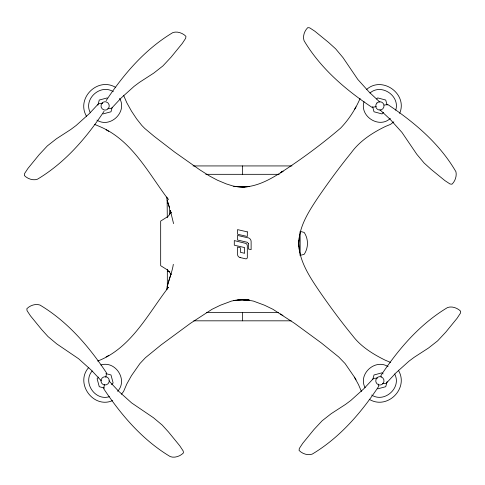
<?xml version="1.0" encoding="UTF-8"?>
<svg xmlns="http://www.w3.org/2000/svg" width="485" height="485" viewBox="0 0 485 485"><rect width="100%" height="100%" fill="white"/><g stroke="black" fill="none" stroke-linecap="round" stroke-linejoin="round"><path stroke-width="0.73" d="M393.832 121.82L390.522 124.36L385.387 126.488C372.316 132.829 359.652 141.044 351.055 152.993C339.524 167.192 328.703 181.948 318.36 197.031C308.157 212.327 296.935 229.356 299.087 248.635C301.415 264.561 310.667 278.329 319.512 291.4C329.958 306.52 340.852 321.343 352.522 335.547C360.876 346.69 373.068 354.195 385.387 360.264L390.522 362.392M364.023 101.668C359.33 116.315 379.167 129.022 390.346 118.388M395.724 110.168C400.307 95.866 381.307 83.08 369.97 93.011M299.578 234.449L298.772 243.379L299.578 252.303M104.427 384.472L103.699 388.709C121.365 415.305 142.626 440.089 170.302 456.627C174.624 458.258 180.335 456.185 183.421 452.929L183.191 450.989L179.814 445.854L168.574 432.08L162.22 425.084L153.46 417.737L131.641 402.926L118.679 391.268L108.913 380.834M105.827 377.203L106.554 372.965C88.888 346.369 67.627 321.585 39.952 305.047C35.629 303.416 29.918 305.489 26.833 308.739L27.063 310.685L30.44 315.82L41.68 329.594L48.033 336.59L56.794 343.932L78.612 358.742L91.574 370.407L101.341 380.84M173.321 264.319C172.072 273.037 167.986 281.07 166.64 289.721C146.882 316.008 130.174 348.533 97.691 361.064M97.891 105.148L99.261 100.049L107.276 97.903M112.162 107.415L110.992 111.786L102.978 113.933M372.838 379.343L374.008 374.972L382.022 372.82L383.089 373.887M387.109 381.604L385.739 386.703L377.724 388.849M171.053 273.873L167.137 286.417M360.1 98.479C355.378 109.349 348.83 119.577 340.603 128.125C321.603 144.348 301.44 159.256 280.463 172.818L282.949 171.217C269.163 180.177 253.231 189.126 236.159 186.592M399.646 113.357C408.091 94.017 382.071 75.375 366.466 89.592M354.432 109.604L356.002 106.87M109.131 381.907L108.058 383.768L106.203 384.841L104.051 384.841A4.147 4.147 0 0 1 101.116 379.761L102.196 377.9L104.051 376.827L106.203 376.827A4.147 4.147 0 0 1 109.258 381.204M106.197 100.547C123.869 73.95 145.124 49.167 172.805 32.628C177.122 30.998 182.833 33.071 185.925 36.32L185.688 38.266L182.311 43.401L171.078 57.175L162.887 65.942L153.806 73.071L139.45 82.359L134.139 86.324L121.177 97.988L111.417 108.422L107.749 108.543M104.057 111.289C86.385 137.885 65.129 162.669 37.448 179.208C33.132 180.838 27.421 178.765 24.329 175.509L24.565 173.569L27.942 168.434L39.176 154.66L47.366 145.894L56.448 138.765L70.804 129.477L76.115 125.506L89.076 113.848L98.837 103.414L102.499 103.293M171.211 212.248L168.016 216.456L160.674 221.069L160.674 265.689L168.016 270.297L171.211 274.504M88.797 367.43C74.581 383.035 93.229 409.055 112.562 400.61M92.217 370.934C82.292 382.271 95.078 401.265 109.374 396.688M117.6 391.304C128.234 380.131 115.521 360.294 100.88 364.987M121.456 394.238L123.572 391.486L126.809 383.999L131.459 375.663L139.892 363.586L145.439 357.706L161.069 344.95L190.447 323.325L212.036 309.284L220.36 305.241L231.497 301.082L235.577 300.221L242.451 299.73L249.423 300.221L247.52 300.045L253.37 301.076L264.549 305.229L272.909 309.272L294.553 323.325L321.367 342.968L338.663 356.924L345.108 363.586L354.432 377.148L358.536 384.696L361.428 391.486M376.657 98.97L377.724 97.903L385.739 100.049L387.109 105.148M98.71 377.087L97.109 378.688L99.261 386.703L104.36 388.067M383.623 112.332L382.022 113.933L374.008 111.786L372.638 106.682M111.544 384.581L113.138 382.986L110.992 374.972L105.894 373.602M280.482 172.812L282.955 171.217M106.082 356.966L108.816 355.396M300.142 255.407L304.174 254.322C308.557 247.805 308.557 238.947 304.174 232.43L300.142 231.351L300.142 255.425M384.211 105.093L387.745 104.487C414.439 122.359 439.695 143.645 455.955 171.781C456.894 175.958 455.172 181.305 451.965 184.215L450.025 183.979L444.89 180.602L431.116 169.368L424.12 163.015L416.779 154.254L401.962 132.429L390.304 119.468L379.87 109.707M376.239 106.621L372.001 107.349C345.405 89.676 320.621 68.421 304.083 40.74C302.452 36.423 304.525 30.713 307.781 27.621L309.721 27.857L314.856 31.228L328.63 42.468L335.626 48.821L342.968 57.582L357.784 79.407L369.443 92.368L379.876 102.129M247.677 186.701L249.423 186.531L242.415 187.058L233.661 186.216L226.259 183.894L217.432 180.202L209.49 175.976L199.547 169.653L174.624 152.066L154.175 136.34L144.791 128.476L141.796 125.421L136.661 118.928L131.459 111.089L126.809 102.753L123.572 95.272M247.52 300.045L249.423 300.221L239.554 299.924M237.323 186.701L244.337 186.889M247.52 186.707L249.423 186.531L242.451 187.022M233.661 300.542L242.451 299.73L247.677 300.051M237.323 300.051L238.996 299.954M377.251 378.209L373.583 378.33L363.823 388.764L350.861 400.428L345.55 404.393L331.194 413.681L322.113 420.81L313.922 429.577L302.688 443.351L299.312 448.492L299.075 450.432C302.167 453.681 307.878 455.754 312.195 454.124C339.876 437.585 361.131 412.802 378.803 386.212L378.439 384.09M382.501 383.459L386.163 383.338L395.924 372.91L408.885 361.246L414.196 357.281L428.552 347.987L437.634 340.858L445.824 332.092L457.058 318.318L460.435 313.183L460.671 311.243C457.579 307.987 451.868 305.914 447.552 307.545C419.871 324.083 398.615 348.867 380.943 375.463L381.186 376.875M193.03 165.931L291.97 165.931M205.773 174.321L279.227 174.321M167.331 271.485L169.798 271.485M206.519 312.437L278.481 312.437M193.776 320.821L291.224 320.821M244.337 299.863L242.415 299.694M233.661 186.216L235.577 186.531M240.105 257.541L245.677 258.82A1.34 1.334 -45 0 0 247.32 257.517L247.32 245.889A2.916 2.904 -45 0 0 245.968 243.44L234.291 240.59L234.291 245.198L244.616 247.568L244.616 253.285L240.408 252.321L240.408 247.708L237.529 247.047L237.529 254.304A3.31 3.292 45.1 0 0 240.105 257.541M115.776 87.476C97.715 76.43 75.642 98.51 86.682 116.564M113.332 91.707C100.401 83.384 82.99 99.255 90.368 112.805M96.921 120.128C110.18 128.64 127.664 111.95 119.613 98.37M94.478 124.36L99.613 126.488C131.878 140.062 148.271 172.951 168.271 199.45L166.64 197.031L167.058 200.105L169.52 207.816L167.137 200.335L167.289 217.759M388.079 366.624C375.147 358.3 357.736 374.171 365.114 387.721M371.668 395.045C384.599 403.368 402.01 387.497 394.632 373.953M369.224 399.276C387.285 410.322 409.358 388.249 398.318 370.188M106.082 129.786L108.816 131.356M280.463 313.934L282.949 315.535M354.432 377.148L356.002 379.882M171.053 212.885L170.302 210.326L173.569 223.633M298.554 240.596L298.554 246.156M242.5 165.931L242.5 174.321M242.5 312.437L242.5 320.821M169.556 207.337L169.556 214.891M167.331 269.248L167.331 286.987M248.508 243.67L248.417 249.017L251.121 249.636L251.121 241.524A3.831 3.813 45 0 0 247.32 237.68L237.529 235.431L237.529 240.039L247.32 242.288L248.508 243.67M102.196 102.984L101.116 104.845L101.116 106.991L102.196 108.852L104.051 109.925A4.147 4.147 0 0 0 108.058 108.852L109.131 106.991L109.131 104.845L108.058 102.984L106.203 101.911A4.147 4.147 0 0 0 102.196 102.984M376.942 102.984L375.869 104.845L375.869 106.991A4.147 4.147 0 0 0 380.949 109.925L382.804 108.852L383.884 106.991L383.884 104.845A4.147 4.147 0 0 0 378.797 101.911L376.942 102.984M376.942 377.9L375.869 379.761L375.869 381.907L376.942 383.768L378.797 384.841A4.147 4.147 0 0 0 382.804 383.768L383.884 381.907L383.884 379.761L382.804 377.9L380.949 376.827A4.147 4.147 0 0 0 376.942 377.9M168.271 287.302L166.64 289.721L168.271 287.302M247.32 231.872L237.529 229.623L237.529 234.231L247.32 236.48L247.32 231.872"/></g></svg>
